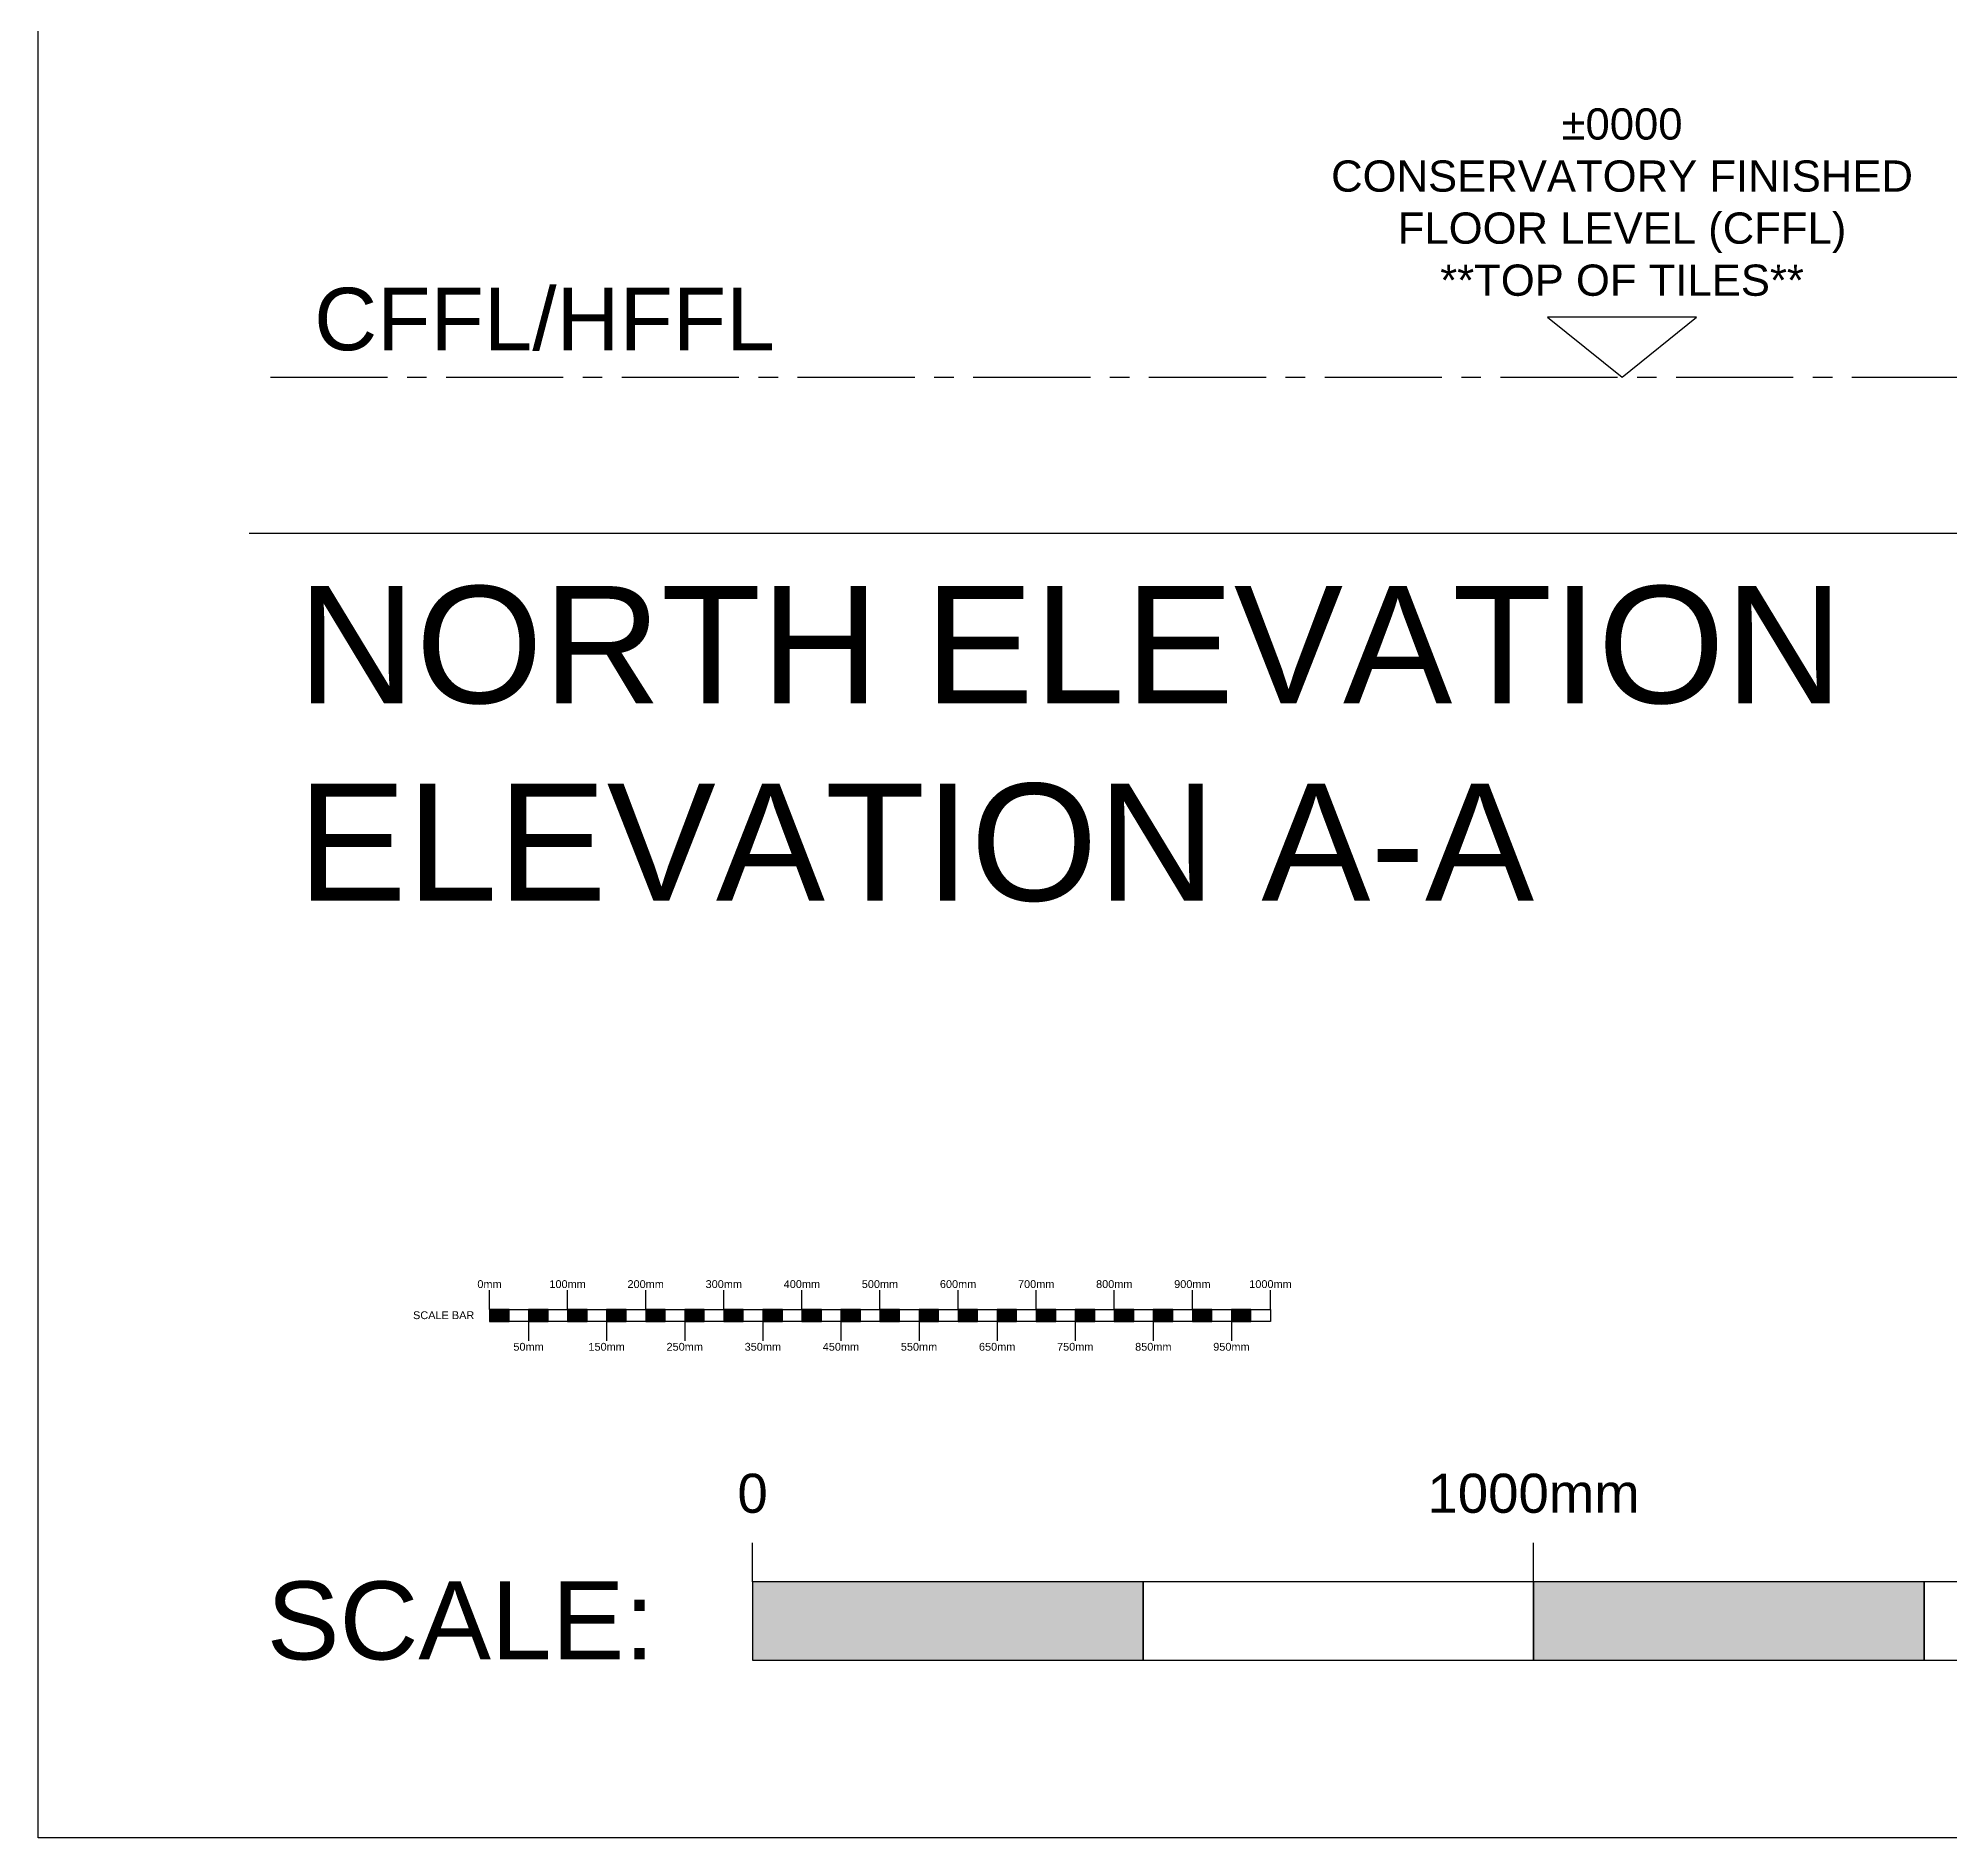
# Model space of a CAD drawing. Header units: millimetres. Extents: x 0 to 23312, y -3206 to 11448.
# Drawn here: x 0 to 2448, y -3206 to -901 of the extents above; entities that cross this region are included whole.
import ezdxf

# ---------------------------------------------------------------- set-up
doc = ezdxf.new("R2010")
doc.units = ezdxf.units.MM
doc.header["$LTSCALE"] = 10
doc.linetypes.add('CENTER2', pattern=[1.125, 0.75, -0.125, 0.125, -0.125])
for name, color, linetype in [('02 - Notes & Text', 251, 'Continuous'), ('03 - Datum', 11, 'CENTER2'), ('40 - Detail Outline', 142, 'Continuous'), ('41 - Detail', 7, 'Continuous')]:
    doc.layers.add(name, color=color, linetype=linetype)
doc.styles.add('1-20', font='romans.shx', dxfattribs={"width": 0.8, "height": 40})
doc.styles.add('Bronze$0$1-20', font='romans.shx', dxfattribs={"width": 0.8, "height": 35})
doc.styles.add('CGBOLD', font='arialbd.ttf')

msp = doc.modelspace()

# ---------------------------------------------------------------- hatches: boundary and pattern name
at = {"layer": '40 - Detail Outline'}
for points in [[(1414.715, -2878.673), (914.715, -2878.673), (914.715, -2978.673), (1414.715, -2978.673)], [(2414.715, -2878.673), (1914.715, -2878.673), (1914.715, -2978.673), (2414.715, -2978.673)]]:
    msp.add_hatch(color=7, dxfattribs=at).paths.add_polyline_path(points)
at = {"layer": '41 - Detail', "ltscale": 10}
h = msp.add_hatch(color=254, dxfattribs=at)
h.dxf.hatch_style = 1
h.paths.add_polyline_path([(577.808, -2544.87), (602.808, -2544.87), (602.808, -2529.87), (577.808, -2529.87)])
h = msp.add_hatch(color=254, dxfattribs=at)
h.dxf.hatch_style = 1
h.paths.add_polyline_path([(627.808, -2544.87), (652.808, -2544.87), (652.808, -2529.87), (627.808, -2529.87)])
h = msp.add_hatch(color=254, dxfattribs=at)
h.dxf.hatch_style = 1
h.paths.add_polyline_path([(677.808, -2544.87), (702.808, -2544.87), (702.808, -2529.87), (677.808, -2529.87)])
h = msp.add_hatch(color=254, dxfattribs=at)
h.dxf.hatch_style = 1
h.paths.add_polyline_path([(727.808, -2544.87), (752.808, -2544.87), (752.808, -2529.87), (727.808, -2529.87)])
h = msp.add_hatch(color=254, dxfattribs=at)
h.dxf.hatch_style = 1
h.paths.add_polyline_path([(777.808, -2544.87), (802.808, -2544.87), (802.808, -2529.87), (777.808, -2529.87)])
h = msp.add_hatch(color=254, dxfattribs=at)
h.dxf.hatch_style = 1
h.paths.add_polyline_path([(827.808, -2544.87), (852.808, -2544.87), (852.808, -2529.87), (827.808, -2529.87)])
h = msp.add_hatch(color=254, dxfattribs=at)
h.dxf.hatch_style = 1
h.paths.add_polyline_path([(877.808, -2544.87), (902.808, -2544.87), (902.808, -2529.87), (877.808, -2529.87)])
h = msp.add_hatch(color=254, dxfattribs=at)
h.dxf.hatch_style = 1
h.paths.add_polyline_path([(927.808, -2544.87), (952.808, -2544.87), (952.808, -2529.87), (927.808, -2529.87)])
h = msp.add_hatch(color=254, dxfattribs=at)
h.dxf.hatch_style = 1
h.paths.add_polyline_path([(977.808, -2544.87), (1002.808, -2544.87), (1002.808, -2529.87), (977.808, -2529.87)])
h = msp.add_hatch(color=254, dxfattribs=at)
h.dxf.hatch_style = 1
h.paths.add_polyline_path([(1027.808, -2544.87), (1052.808, -2544.87), (1052.808, -2529.87), (1027.808, -2529.87)])
h = msp.add_hatch(color=254, dxfattribs=at)
h.dxf.hatch_style = 1
h.paths.add_polyline_path([(1077.808, -2544.87), (1102.808, -2544.87), (1102.808, -2529.87), (1077.808, -2529.87)])
h = msp.add_hatch(color=254, dxfattribs=at)
h.dxf.hatch_style = 1
h.paths.add_polyline_path([(1127.808, -2544.87), (1152.808, -2544.87), (1152.808, -2529.87), (1127.808, -2529.87)])
h = msp.add_hatch(color=254, dxfattribs=at)
h.dxf.hatch_style = 1
h.paths.add_polyline_path([(1177.808, -2544.87), (1202.808, -2544.87), (1202.808, -2529.87), (1177.808, -2529.87)])
h = msp.add_hatch(color=254, dxfattribs=at)
h.dxf.hatch_style = 1
h.paths.add_polyline_path([(1227.808, -2544.87), (1252.808, -2544.87), (1252.808, -2529.87), (1227.808, -2529.87)])
h = msp.add_hatch(color=254, dxfattribs=at)
h.dxf.hatch_style = 1
h.paths.add_polyline_path([(1277.808, -2544.87), (1302.808, -2544.87), (1302.808, -2529.87), (1277.808, -2529.87)])
h = msp.add_hatch(color=254, dxfattribs=at)
h.dxf.hatch_style = 1
h.paths.add_polyline_path([(1327.808, -2544.87), (1352.808, -2544.87), (1352.808, -2529.87), (1327.808, -2529.87)])
h = msp.add_hatch(color=254, dxfattribs=at)
h.dxf.hatch_style = 1
h.paths.add_polyline_path([(1377.808, -2544.87), (1402.808, -2544.87), (1402.808, -2529.87), (1377.808, -2529.87)])
h = msp.add_hatch(color=254, dxfattribs=at)
h.dxf.hatch_style = 1
h.paths.add_polyline_path([(1427.808, -2544.87), (1452.808, -2544.87), (1452.808, -2529.87), (1427.808, -2529.87)])
h = msp.add_hatch(color=254, dxfattribs=at)
h.dxf.hatch_style = 1
h.paths.add_polyline_path([(1477.808, -2544.87), (1502.808, -2544.87), (1502.808, -2529.87), (1477.808, -2529.87)])
h = msp.add_hatch(color=254, dxfattribs=at)
h.dxf.hatch_style = 1
h.paths.add_polyline_path([(1527.808, -2544.87), (1552.808, -2544.87), (1552.808, -2529.87), (1527.808, -2529.87)])

# ---------------------------------------------------------------- linework, layer by layer
at = {"layer": '03 - Datum', "ltscale": 20}
msp.add_line((297.269, -1335.512), (6010.134, -1335.512), dxfattribs=at)
at = {"layer": '03 - Datum', "linetype": 'Continuous', "ltscale": 10}
msp.add_lwpolyline([(2027.993, -1335.512), (2123.533, -1258.712), (1932.452, -1258.712)], close=True, dxfattribs=at)
at = {"layer": '40 - Detail Outline', "color": 4}
msp.add_line((269.954, -1535.512), (6037.449, -1535.512), dxfattribs=at)
at = {"layer": '40 - Detail Outline', "color": 7}
for p, q in [((914.715, -2878.673), (914.715, -2828.673)), ((1914.715, -2878.673), (1914.715, -2828.673))]:
    msp.add_line(p, q, dxfattribs=at)
at = {"layer": '40 - Detail Outline', "color": 3, "ltscale": 10}
msp.add_lwpolyline([(0, 11147.776), (13142.58, 11147.776), (13142.58, -3206.341), (0, -3206.341)], close=True, dxfattribs=at)
at = {"layer": '40 - Detail Outline', "color": 7}
for points in [[(914.715, -2978.673), (1414.715, -2978.673), (1414.715, -2878.673), (914.715, -2878.673)], [(1414.715, -2978.673), (1914.715, -2978.673), (1914.715, -2878.673), (1414.715, -2878.673)], [(1914.715, -2978.673), (2414.715, -2978.673), (2414.715, -2878.673), (1914.715, -2878.673)], [(2414.715, -2978.673), (2914.715, -2978.673), (2914.715, -2878.673), (2414.715, -2878.673)]]:
    msp.add_lwpolyline(points, close=True, dxfattribs=at)
at = {"layer": '41 - Detail', "color": 0, "ltscale": 10}
for p, q in [((577.808, -2529.87), (577.808, -2504.87)), ((677.808, -2529.87), (677.808, -2504.87)), ((777.808, -2529.87), (777.808, -2504.87)), ((877.808, -2529.87), (877.808, -2504.87)), ((977.808, -2529.87), (977.808, -2504.87)), ((1077.808, -2529.87), (1077.808, -2504.87)), ((1177.808, -2529.87), (1177.808, -2504.87)), ((1277.808, -2529.87), (1277.808, -2504.87)), ((1377.808, -2529.87), (1377.808, -2504.87)), ((1477.808, -2529.87), (1477.808, -2504.87)), ((1577.808, -2529.87), (1577.808, -2504.87)), ((627.808, -2544.87), (627.808, -2569.87)), ((727.808, -2544.87), (727.808, -2569.87)), ((827.808, -2544.87), (827.808, -2569.87)), ((927.808, -2544.87), (927.808, -2569.87)), ((1027.808, -2544.87), (1027.808, -2569.87)), ((1127.808, -2544.87), (1127.808, -2569.87)), ((1227.808, -2544.87), (1227.808, -2569.87)), ((1327.808, -2544.87), (1327.808, -2569.87)), ((1427.808, -2544.87), (1427.808, -2569.87)), ((1527.808, -2544.87), (1527.808, -2569.87))]:
    msp.add_line(p, q, dxfattribs=at)
for points in [[(577.808, -2544.87), (602.808, -2544.87), (602.808, -2529.87), (577.808, -2529.87)], [(627.808, -2544.87), (602.808, -2544.87), (602.808, -2529.87), (627.808, -2529.87)], [(627.808, -2544.87), (652.808, -2544.87), (652.808, -2529.87), (627.808, -2529.87)], [(677.808, -2544.87), (652.808, -2544.87), (652.808, -2529.87), (677.808, -2529.87)], [(677.808, -2544.87), (702.808, -2544.87), (702.808, -2529.87), (677.808, -2529.87)], [(727.808, -2544.87), (702.808, -2544.87), (702.808, -2529.87), (727.808, -2529.87)], [(727.808, -2544.87), (752.808, -2544.87), (752.808, -2529.87), (727.808, -2529.87)], [(777.808, -2544.87), (752.808, -2544.87), (752.808, -2529.87), (777.808, -2529.87)], [(777.808, -2544.87), (802.808, -2544.87), (802.808, -2529.87), (777.808, -2529.87)], [(827.808, -2544.87), (802.808, -2544.87), (802.808, -2529.87), (827.808, -2529.87)], [(827.808, -2544.87), (852.808, -2544.87), (852.808, -2529.87), (827.808, -2529.87)], [(877.808, -2544.87), (852.808, -2544.87), (852.808, -2529.87), (877.808, -2529.87)], [(877.808, -2544.87), (902.808, -2544.87), (902.808, -2529.87), (877.808, -2529.87)], [(927.808, -2544.87), (902.808, -2544.87), (902.808, -2529.87), (927.808, -2529.87)], [(927.808, -2544.87), (952.808, -2544.87), (952.808, -2529.87), (927.808, -2529.87)], [(977.808, -2544.87), (952.808, -2544.87), (952.808, -2529.87), (977.808, -2529.87)], [(977.808, -2544.87), (1002.808, -2544.87), (1002.808, -2529.87), (977.808, -2529.87)], [(1027.808, -2544.87), (1002.808, -2544.87), (1002.808, -2529.87), (1027.808, -2529.87)], [(1027.808, -2544.87), (1052.808, -2544.87), (1052.808, -2529.87), (1027.808, -2529.87)], [(1077.808, -2544.87), (1052.808, -2544.87), (1052.808, -2529.87), (1077.808, -2529.87)], [(1077.808, -2544.87), (1102.808, -2544.87), (1102.808, -2529.87), (1077.808, -2529.87)], [(1127.808, -2544.87), (1102.808, -2544.87), (1102.808, -2529.87), (1127.808, -2529.87)], [(1127.808, -2544.87), (1152.808, -2544.87), (1152.808, -2529.87), (1127.808, -2529.87)], [(1177.808, -2544.87), (1152.808, -2544.87), (1152.808, -2529.87), (1177.808, -2529.87)], [(1177.808, -2544.87), (1202.808, -2544.87), (1202.808, -2529.87), (1177.808, -2529.87)], [(1227.808, -2544.87), (1202.808, -2544.87), (1202.808, -2529.87), (1227.808, -2529.87)], [(1227.808, -2544.87), (1252.808, -2544.87), (1252.808, -2529.87), (1227.808, -2529.87)], [(1277.808, -2544.87), (1252.808, -2544.87), (1252.808, -2529.87), (1277.808, -2529.87)], [(1277.808, -2544.87), (1302.808, -2544.87), (1302.808, -2529.87), (1277.808, -2529.87)], [(1327.808, -2544.87), (1302.808, -2544.87), (1302.808, -2529.87), (1327.808, -2529.87)], [(1327.808, -2544.87), (1352.808, -2544.87), (1352.808, -2529.87), (1327.808, -2529.87)], [(1377.808, -2544.87), (1352.808, -2544.87), (1352.808, -2529.87), (1377.808, -2529.87)], [(1377.808, -2544.87), (1402.808, -2544.87), (1402.808, -2529.87), (1377.808, -2529.87)], [(1427.808, -2544.87), (1402.808, -2544.87), (1402.808, -2529.87), (1427.808, -2529.87)], [(1427.808, -2544.87), (1452.808, -2544.87), (1452.808, -2529.87), (1427.808, -2529.87)], [(1477.808, -2544.87), (1452.808, -2544.87), (1452.808, -2529.87), (1477.808, -2529.87)], [(1477.808, -2544.87), (1502.808, -2544.87), (1502.808, -2529.87), (1477.808, -2529.87)], [(1527.808, -2544.87), (1502.808, -2544.87), (1502.808, -2529.87), (1527.808, -2529.87)], [(1527.808, -2544.87), (1552.808, -2544.87), (1552.808, -2529.87), (1527.808, -2529.87)], [(1577.808, -2544.87), (1552.808, -2544.87), (1552.808, -2529.87), (1577.808, -2529.87)]]:
    msp.add_lwpolyline(points, close=True, dxfattribs=at)

# ---------------------------------------------------------------- texts
at = {"layer": '02 - Notes & Text', "color": 3, "insert": (2027.993, -1111.566), "char_height": 40, "width": 891.17329, "attachment_point": 5, "style": '1-20'}
msp.add_mtext('{\\fArial|b0|i0|c0|p34;\\W1;±0000\\PCONSERVATORY FINISHED FLOOR LEVEL (CFFL)\\P**TOP OF TILES**}', dxfattribs=at)
at = {"layer": '41 - Detail', "attachment_point": 5, "style": 'CGBOLD'}
for s, insert, char_height in [('{\\fArial|b0|i0|c0|p34;\\C3;CFFL/HFFL}', (648.161, -1261.626), 80), ('{\\fArial|b0|i0|c0|p34;0}', (914.715, -2765.422), 50), ('{\\fArial|b0|i0|c0|p34;1000mm}', (1914.715, -2765.422), 50), ('{\\fArial|b0|i0|c0|p34;SCALE:}', (541.021, -2928.673), 100)]:
    msp.add_mtext(s, dxfattribs=dict(at, insert=insert, char_height=char_height))
at = {"layer": '41 - Detail', "char_height": 150, "width": 3225.10319, "attachment_point": 4, "style": 'CGBOLD'}
for s, insert in [('{\\fArial|b0|i0|c0|p34;\\C3;NORTH ELEVATION}', (331.897, -1679.166)), ('{\\fArial|b0|i0|c0|p34;\\C3;ELEVATION A-A}', (331.897, -1932.167))]:
    msp.add_mtext(s, dxfattribs=dict(at, insert=insert))
at = {"layer": '41 - Detail', "color": 3, "char_height": 10, "attachment_point": 5, "style": 'Bronze$0$1-20'}
for s, insert, width in [('\\A1;{\\fArial|b0|i0|c0|p34;\\W1;0mm}', (577.808, -2497.217), 22.36911), ('\\A1;{\\fArial|b0|i0|c0|p34;\\W1;100mm}', (677.808, -2497.217), 22.36911), ('\\A1;{\\fArial|b0|i0|c0|p34;\\W1;200mm}', (777.808, -2497.217), 22.36911), ('\\A1;{\\fArial|b0|i0|c0|p34;\\W1;300mm}', (877.808, -2497.217), 22.36911), ('\\A1;{\\fArial|b0|i0|c0|p34;\\W1;400mm}', (977.808, -2497.217), 22.36911), ('\\A1;{\\fArial|b0|i0|c0|p34;\\W1;500mm}', (1077.808, -2497.217), 22.36911), ('\\A1;{\\fArial|b0|i0|c0|p34;\\W1;600mm}', (1177.808, -2497.217), 22.36911), ('\\A1;{\\fArial|b0|i0|c0|p34;\\W1;700mm}', (1277.808, -2497.217), 22.36911), ('\\A1;{\\fArial|b0|i0|c0|p34;\\W1;800mm}', (1377.808, -2497.217), 22.36911), ('\\A1;{\\fArial|b0|i0|c0|p34;\\W1;900mm}', (1477.808, -2497.217), 22.36911), ('\\A1;{\\fArial|b0|i0|c0|p34;\\W1;1000mm}', (1577.808, -2497.217), 22.36911), ('\\A1;{\\fArial|b0|i0|c0|p34;\\W1;SCALE BAR}', (519.163, -2537.081), 135.74492), ('\\A1;{\\fArial|b0|i0|c0|p34;\\W1;50mm}', (627.808, -2577.522), 22.36911), ('\\A1;{\\fArial|b0|i0|c0|p34;\\W1;150mm}', (727.808, -2577.522), 22.36911), ('\\A1;{\\fArial|b0|i0|c0|p34;\\W1;250mm}', (827.808, -2577.522), 22.36911), ('\\A1;{\\fArial|b0|i0|c0|p34;\\W1;350mm}', (927.808, -2577.522), 22.36911), ('\\A1;{\\fArial|b0|i0|c0|p34;\\W1;450mm}', (1027.808, -2577.522), 22.36911), ('\\A1;{\\fArial|b0|i0|c0|p34;\\W1;550mm}', (1127.808, -2577.522), 22.36911), ('\\A1;{\\fArial|b0|i0|c0|p34;\\W1;650mm}', (1227.808, -2577.522), 22.36911), ('\\A1;{\\fArial|b0|i0|c0|p34;\\W1;750mm}', (1327.808, -2577.522), 22.36911), ('\\A1;{\\fArial|b0|i0|c0|p34;\\W1;850mm}', (1427.808, -2577.522), 22.36911), ('\\A1;{\\fArial|b0|i0|c0|p34;\\W1;950mm}', (1527.808, -2577.522), 22.36911)]:
    msp.add_mtext(s, dxfattribs=dict(at, insert=insert, width=width))

doc.saveas('drawing.dxf')
